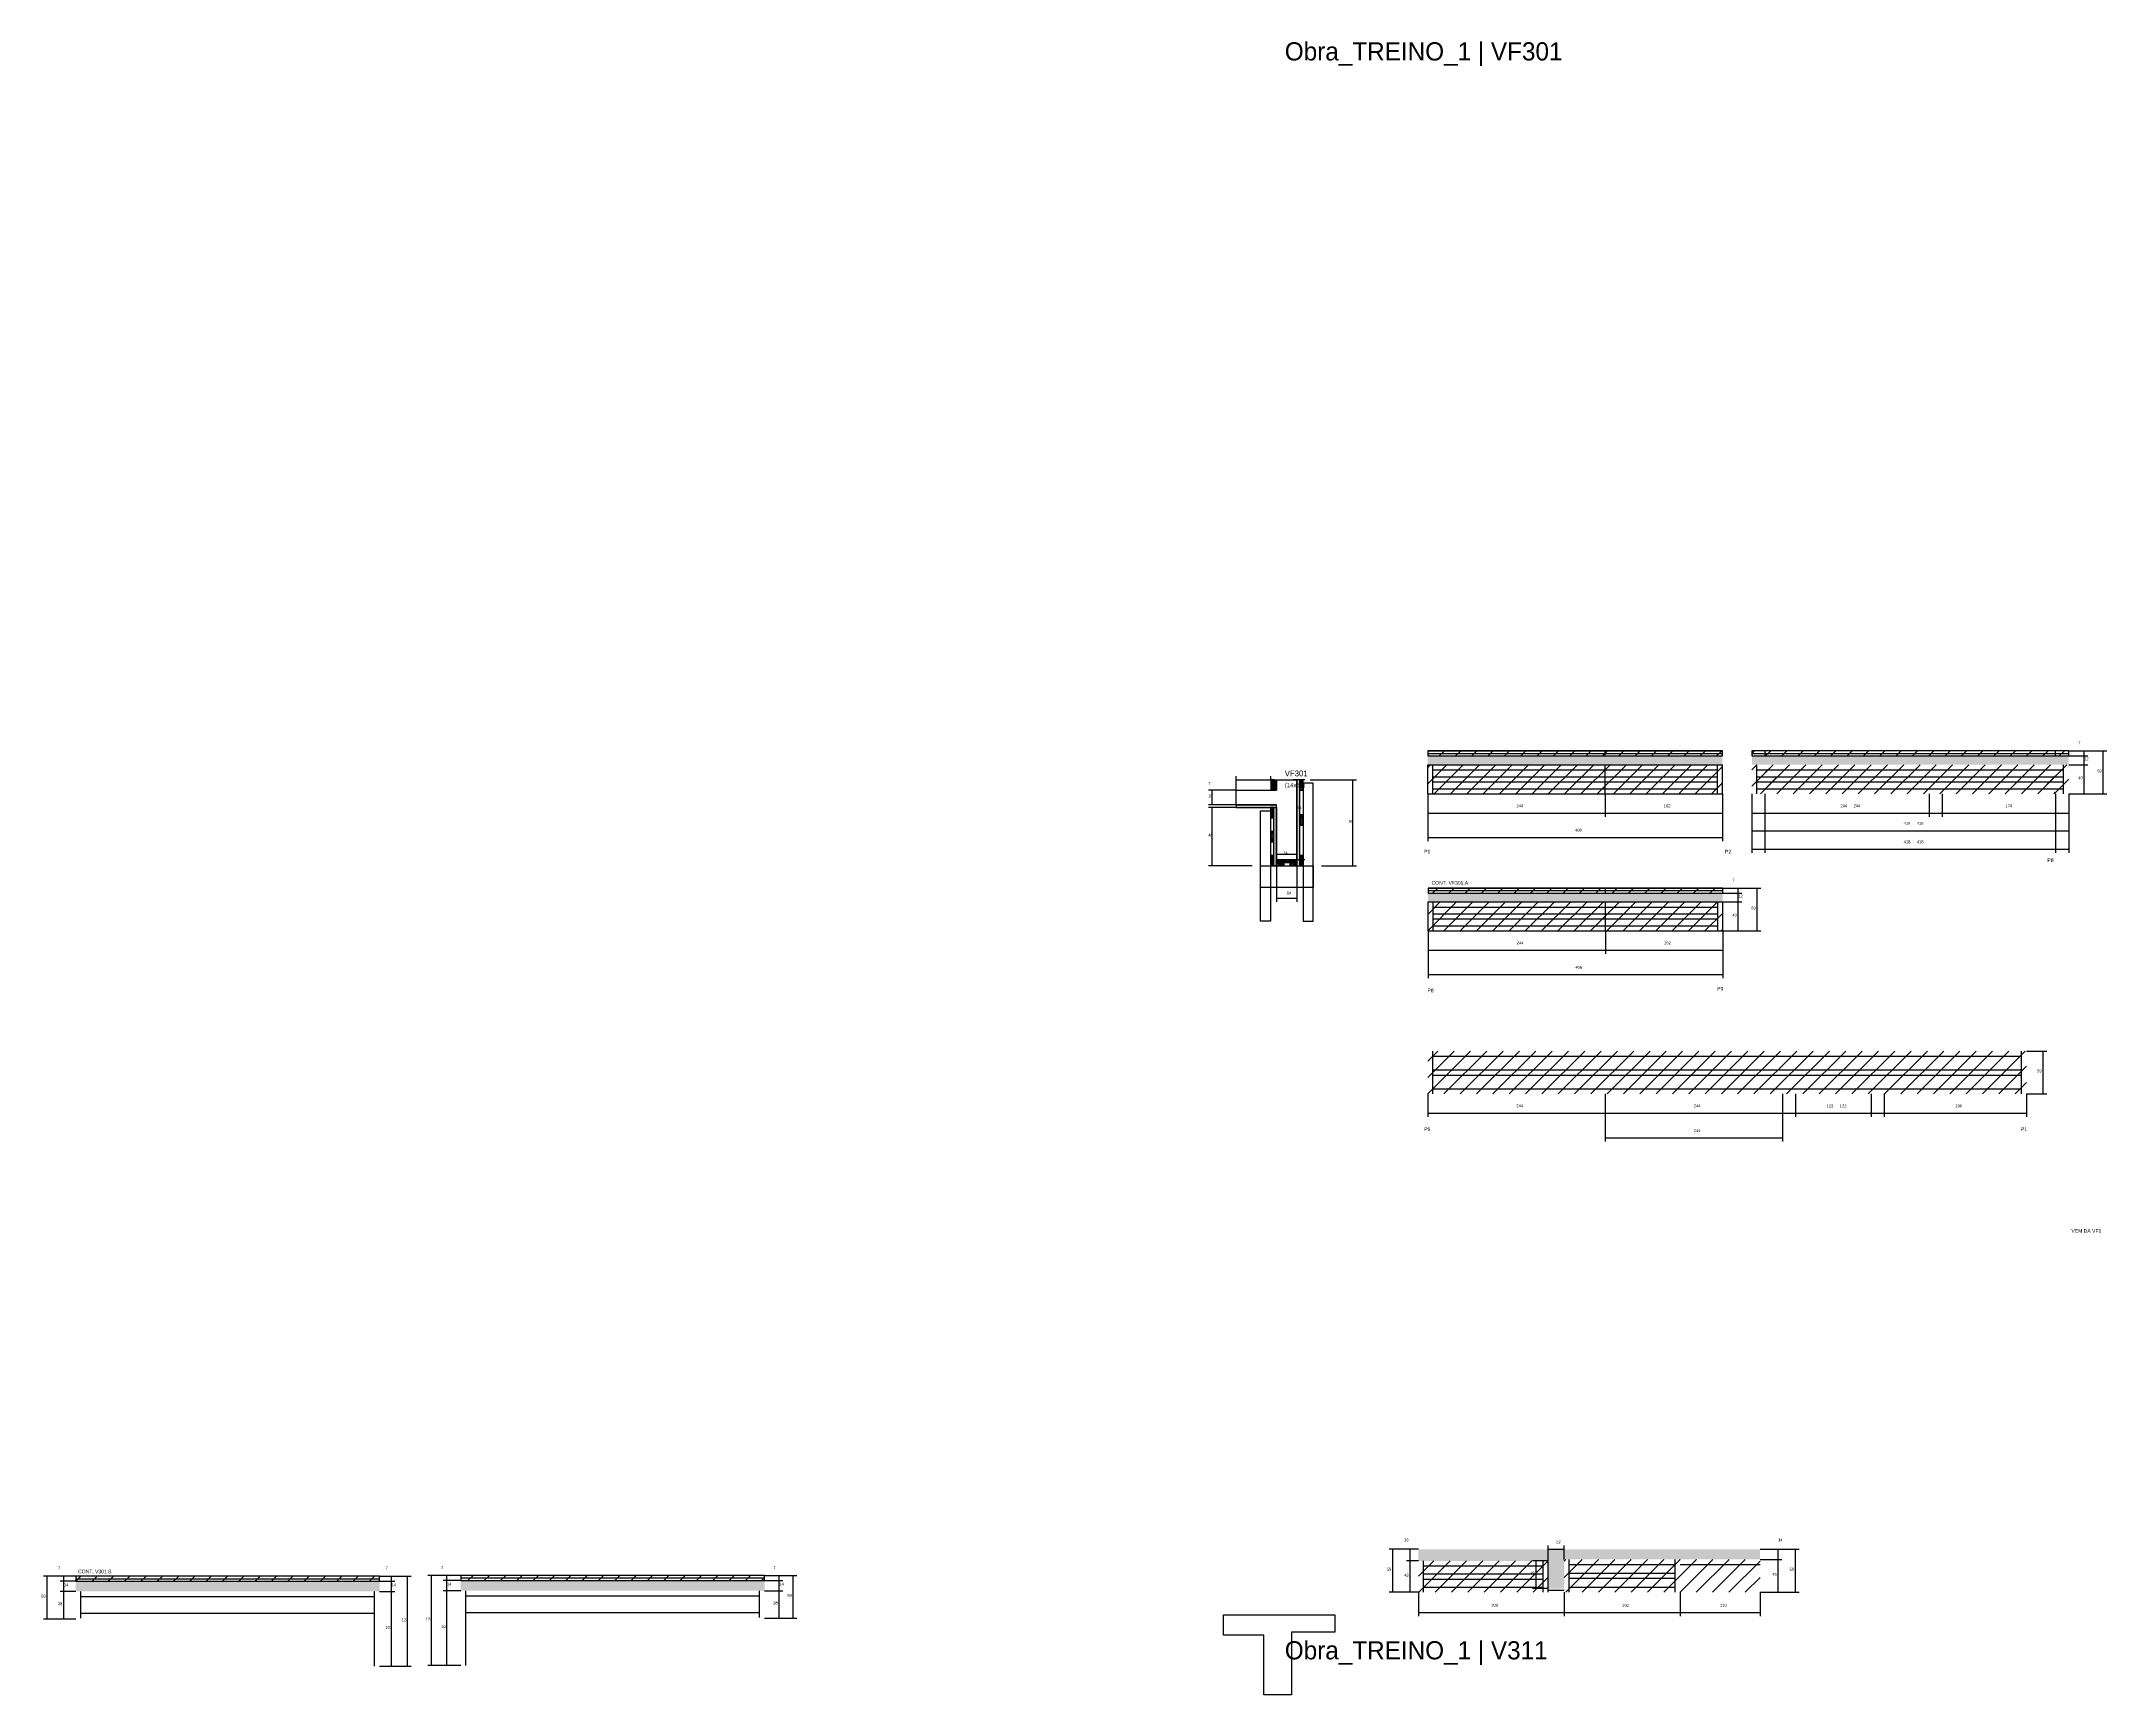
# Model space of a CAD drawing. Header units: metres. Extents: x -65046 to 21926, y -45195 to 1016.
# Drawn here: x -1711 to 1131, y -1259 to 1016 of the extents above; entities that cross this region are included whole.
import ezdxf

# ---------------------------------------------------------------- set-up
doc = ezdxf.new("R2010")
doc.units = ezdxf.units.M
for name, color, linetype in [('CONCRETO', 251, 'Continuous'), ('COTA', 241, 'Continuous'), ('Hachura', 253, 'Continuous'), ('LABEL_ID', 3, 'Continuous'), ('Madeira', 126, 'Continuous'), ('NOMENCLATURA', 7, 'Continuous'), ('Painéis', 200, 'Continuous'), ('REAPROVEITAMENTO', 251, 'Continuous'), ('SARR_2.2x7', 40, 'Continuous'), ('SARR_3.5x7', 81, 'Continuous'), ('SARR_EDITAR', 141, 'Continuous'), ('Texto Seção', 7, 'Continuous')]:
    doc.layers.add(name, color=color, linetype=linetype)

msp = doc.modelspace()

# ---------------------------------------------------------------- hatches: boundary and pattern name
at = {"layer": 'COTA'}
h = msp.add_hatch(dxfattribs=at)
h.set_pattern_fill('AR-CONC', scale=0.03)
h.paths.add_polyline_path([(602.2, 33), (196.7, 33), (196.7, 33), (196.7, 21), (196.7, 21), (602.2, 21), (602.2, 21), (602.2, 33)])
h = msp.add_hatch(dxfattribs=at)
h.set_pattern_fill('AR-CONC', scale=0.03)
h.paths.add_polyline_path([(1060.7, 21), (1060.7, 33), (1060.7, 33), (642.7, 33), (642.7, 33), (642.7, 21), (642.7, 21), (1060.7, 21)])
h = msp.add_hatch(dxfattribs=at)
h.set_pattern_fill('AR-CONC', scale=0.03)
h.paths.add_polyline_path([(1078.7, 21), (1078.7, 33), (1078.7, 33), (660.7, 33), (660.7, 33), (660.7, 21), (660.7, 21), (1078.7, 21)])
h = msp.add_hatch(dxfattribs=at)
h.set_pattern_fill('AR-CONC', scale=0.03)
h.paths.add_polyline_path([(602.7, -155.8), (197.2, -155.8), (197.2, -155.8), (197.2, -167.8), (197.2, -167.8), (602.7, -167.8), (602.7, -167.8), (602.7, -155.8)])
h = msp.add_hatch(dxfattribs=at)
h.set_pattern_fill('AR-CONC', scale=0.03)
h.paths.add_polyline_path([(384.5, -1112.5), (384.5, -1072.5), (384.5, -1072.5), (654, -1072.5), (654, -1072.5), (654, -1058.5), (654, -1058.5), (184, -1058.5), (184, -1058.5), (184, -1074.5), (184, -1074.5), (362.5, -1074.5), (362.5, -1074.5), (362.5, -1112.5), (362.5, -1112.5), (384.5, -1112.5)])
h = msp.add_hatch(dxfattribs=at)
h.set_pattern_fill('AR-CONC', scale=0.03)
h.paths.add_polyline_path([(-1245.7, -1102.5), (-1663.7, -1102.5), (-1663.7, -1102.5), (-1663.7, -1116.5), (-1663.7, -1116.5), (-1245.7, -1116.5), (-1245.7, -1116.5), (-1245.7, -1102.5)])
h = msp.add_hatch(dxfattribs=at)
h.set_pattern_fill('AR-CONC', scale=0.03)
h.paths.add_polyline_path([(-1133.9, -1101.5), (-715.9, -1101.5), (-715.9, -1101.5), (-715.9, -1115.5), (-715.9, -1115.5), (-1133.9, -1115.5), (-1133.9, -1115.5), (-1133.9, -1101.5)])
at = {"layer": 'Hachura'}
h = msp.add_hatch(dxfattribs=at)
h.set_pattern_fill('ANSI31', scale=0.5)
h.paths.add_polyline_path([(-19.2, -14), (-14.8, -14), (-14.8, -14), (-14.8, 0), (-14.8, 0), (-19.2, 0), (-19.2, 0), (-19.2, -14)])
h = msp.add_hatch(color=8, dxfattribs=at)
h.dxf.hatch_style = 1
h.paths.add_polyline_path([(-14.8, 0), (-11.2, 0), (-11.2, 0), (-11.2, -14), (-11.2, -14), (-14.8, -14), (-14.8, -14), (-14.8, 0)])
h = msp.add_hatch(color=8, dxfattribs=at)
h.dxf.hatch_style = 1
h.paths.add_polyline_path([(20.8, 0), (16.8, 0), (16.8, 0), (16.8, -118), (16.8, -118), (20.8, -118), (20.8, -118), (20.8, 0)])
h = msp.add_hatch(dxfattribs=at)
h.set_pattern_fill('ANSI31', scale=0.5)
h.paths.add_polyline_path([(20.8, -14), (25.2, -14), (25.2, -14), (25.2, 0), (25.2, 0), (20.8, 0), (20.8, 0), (20.8, -14)])
h = msp.add_hatch(color=8, dxfattribs=at)
h.dxf.hatch_style = 1
h.paths.add_polyline_path([(-11.2, -38), (-11.2, -34), (-11.2, -34), (-66.8, -34), (-66.8, -34), (-66.8, -38), (-66.8, -38), (-11.2, -38)])
h = msp.add_hatch(dxfattribs=at)
h.set_pattern_fill('ANSI31', scale=0.5)
h.paths.add_polyline_path([(-19.6, -52), (-15.2, -52), (-15.2, -52), (-15.2, -38), (-15.2, -38), (-19.6, -38), (-19.6, -38), (-19.6, -52)])
h = msp.add_hatch(color=8, dxfattribs=at)
h.dxf.hatch_style = 1
h.paths.add_polyline_path([(-11.2, -38), (-15.2, -38), (-15.2, -38), (-15.2, -118), (-15.2, -118), (-11.2, -118), (-11.2, -118), (-11.2, -38)])
h = msp.add_hatch(dxfattribs=at)
h.set_pattern_fill('ANSI31', scale=0.5)
h.paths.add_polyline_path([(20.8, -62), (25.2, -62), (25.2, -62), (25.2, -48), (25.2, -48), (20.8, -48), (20.8, -48), (20.8, -62)])
h = msp.add_hatch(dxfattribs=at)
h.set_pattern_fill('ANSI31', scale=0.5)
h.paths.add_polyline_path([(-19.6, -85), (-15.2, -85), (-15.2, -85), (-15.2, -71), (-15.2, -71), (-19.6, -71), (-19.6, -71), (-19.6, -85)])
h = msp.add_hatch(dxfattribs=at)
h.set_pattern_fill('ANSI31', scale=0.5)
h.paths.add_polyline_path([(-19.6, -118), (-15.2, -118), (-15.2, -118), (-15.2, -104), (-15.2, -104), (-19.6, -104), (-19.6, -104), (-19.6, -118)])
h = msp.add_hatch(color=8, dxfattribs=at)
h.dxf.hatch_style = 1
h.paths.add_polyline_path([(16.8, -113.6), (16.8, -110), (16.8, -110), (-11.2, -110), (-11.2, -110), (-11.2, -113.6), (-11.2, -113.6), (16.8, -113.6)])
h = msp.add_hatch(dxfattribs=at)
h.set_pattern_fill('ANSI31', scale=0.5)
h.paths.add_polyline_path([(-11.2, -118), (-11.2, -113.6), (-11.2, -113.6), (-1.2, -113.6), (-1.2, -113.6), (-1.2, -118), (-1.2, -118), (-11.2, -118)])
h = msp.add_hatch(dxfattribs=at)
h.set_pattern_fill('ANSI31', scale=0.5)
h.paths.add_polyline_path([(16.8, -118), (16.8, -113.6), (16.8, -113.6), (6.8, -113.6), (6.8, -113.6), (6.8, -118), (6.8, -118), (16.8, -118)])
h = msp.add_hatch(dxfattribs=at)
h.set_pattern_fill('ANSI31', scale=0.5)
h.paths.add_polyline_path([(20.8, -118), (25.2, -118), (25.2, -118), (25.2, -104), (25.2, -104), (20.8, -104), (20.8, -104), (20.8, -118)])
at = {"layer": 'REAPROVEITAMENTO'}
h = msp.add_hatch(dxfattribs=at)
h.set_pattern_fill('ANSI31', scale=5)
h.paths.add_polyline_path([(196.7, 40), (196.7, 33), (196.7, 33), (602.2, 33), (602.2, 33), (602.2, 40), (602.2, 40), (196.7, 40)])
h = msp.add_hatch(dxfattribs=at)
h.set_pattern_fill('ANSI31', scale=5)
h.paths.add_polyline_path([(642.7, 40), (642.7, 33), (642.7, 33), (1060.7, 33), (1060.7, 33), (1060.7, 40), (1060.7, 40), (642.7, 40)])
h = msp.add_hatch(dxfattribs=at)
h.set_pattern_fill('ANSI31', scale=5)
h.paths.add_polyline_path([(660.7, 40), (660.7, 33), (660.7, 33), (1078.7, 33), (1078.7, 33), (1078.7, 40), (1078.7, 40), (660.7, 40)])
h = msp.add_hatch(dxfattribs=at)
h.set_pattern_fill('ANSI31', scale=5)
h.paths.add_polyline_path([(196.7, 21), (196.7, -19), (196.7, -19), (602.2, -19), (602.2, -19), (602.2, 21), (602.2, 21), (196.7, 21)])
h = msp.add_hatch(dxfattribs=at)
h.set_pattern_fill('ANSI31', scale=5)
h.paths.add_polyline_path([(642.7, 21), (642.7, -19), (642.7, -19), (1060.7, -19), (1060.7, -19), (1060.7, 21), (1060.7, 21), (642.7, 21)])
h = msp.add_hatch(dxfattribs=at)
h.set_pattern_fill('ANSI31', scale=5)
h.paths.add_polyline_path([(660.7, 21), (660.7, -19), (660.7, -19), (1078.7, -19), (1078.7, -19), (1078.7, 21), (1078.7, 21), (660.7, 21)])
h = msp.add_hatch(dxfattribs=at)
h.set_pattern_fill('ANSI31', scale=5)
h.paths.add_polyline_path([(197.2, -148.8), (197.2, -155.8), (197.2, -155.8), (602.7, -155.8), (602.7, -155.8), (602.7, -148.8), (602.7, -148.8), (197.2, -148.8)])
h = msp.add_hatch(dxfattribs=at)
h.set_pattern_fill('ANSI31', scale=5)
h.paths.add_polyline_path([(197.2, -167.8), (197.2, -207.8), (197.2, -207.8), (602.7, -207.8), (602.7, -207.8), (602.7, -167.8), (602.7, -167.8), (197.2, -167.8)])
h = msp.add_hatch(dxfattribs=at)
h.set_pattern_fill('ANSI31', scale=5)
h.paths.add_polyline_path([(196.7, -373), (196.7, -432), (196.7, -432), (1002.7, -432), (1002.7, -432), (1002.7, -373), (1002.7, -373), (196.7, -373)])
h = msp.add_hatch(dxfattribs=at)
h.set_pattern_fill('ANSI31', scale=5)
h.paths.add_polyline_path([(214.7, -373), (214.7, -432), (214.7, -432), (1020.7, -432), (1020.7, -432), (1020.7, -373), (1020.7, -373), (214.7, -373)])
h = msp.add_hatch(dxfattribs=at)
h.set_pattern_fill('ANSI31', scale=5)
h.paths.add_polyline_path([(362.5, -1117.5), (362.5, -1074.5), (362.5, -1074.5), (184, -1074.5), (184, -1074.5), (184, -1117.5), (184, -1117.5), (362.5, -1117.5)])
h = msp.add_hatch(dxfattribs=at)
h.set_pattern_fill('ANSI31', scale=5)
h.paths.add_polyline_path([(654, -1117.5), (654, -1072.5), (654, -1072.5), (384.5, -1072.5), (384.5, -1072.5), (384.5, -1117.5), (384.5, -1117.5), (654, -1117.5)])
h = msp.add_hatch(dxfattribs=at)
h.set_pattern_fill('ANSI31', scale=5)
h.paths.add_polyline_path([(-1663.7, -1095.5), (-1663.7, -1102.5), (-1663.7, -1102.5), (-1407.2, -1102.5), (-1407.2, -1102.5), (-1407.2, -1095.5), (-1407.2, -1095.5), (-1663.7, -1095.5)])
h = msp.add_hatch(dxfattribs=at)
h.set_pattern_fill('ANSI31', scale=5)
h.paths.add_polyline_path([(-1407.2, -1095.5), (-1407.2, -1102.5), (-1407.2, -1102.5), (-1245.7, -1102.5), (-1245.7, -1102.5), (-1245.7, -1095.5), (-1245.7, -1095.5), (-1407.2, -1095.5)])
h = msp.add_hatch(dxfattribs=at)
h.set_pattern_fill('ANSI31', scale=5)
h.paths.add_polyline_path([(-1133.9, -1094.5), (-1133.9, -1101.5), (-1133.9, -1101.5), (-877.4, -1101.5), (-877.4, -1101.5), (-877.4, -1094.5), (-877.4, -1094.5), (-1133.9, -1094.5)])
h = msp.add_hatch(dxfattribs=at)
h.set_pattern_fill('ANSI31', scale=5)
h.paths.add_polyline_path([(-877.4, -1094.5), (-877.4, -1101.5), (-877.4, -1101.5), (-715.9, -1101.5), (-715.9, -1101.5), (-715.9, -1094.5), (-715.9, -1094.5), (-877.4, -1094.5)])

# ---------------------------------------------------------------- linework, layer by layer
at = {"layer": 'CONCRETO'}
for points in [[(-66.8, -34), (-66.8, -14), (-11.2, -14), (-11.2, 0), (16.8, 0), (16.8, -110), (-11.2, -110), (-11.2, -34)], [(-84.5, -1176.6), (-84.5, -1148.6), (69.1, -1148.6), (69.1, -1172.6), (9.1, -1172.6), (9.1, -1258.6), (-28.9, -1258.6), (-28.9, -1176.6)]]:
    msp.add_lwpolyline(points, close=True, dxfattribs=at)
at = {"layer": 'COTA'}
for p, q in [((1078.7, 40), (1105, 40)), ((1078.7, 40), (1131, 40)), ((1078.7, 33), (1105, 33)), ((1078.7, 33), (1105, 33)), ((1100, 33), (1100, 40)), ((1100, 21), (1100, 33)), ((1126, -19), (1126, 40)), ((-66.8, -14), (-66.8, 5)), ((-66.8, 0), (-19.2, 0)), ((-19.2, 0), (-19.2, 5)), ((27.8, 0), (11.8, 0)), ((16.8, -110), (16.8, 0)), ((34.8, 0), (98.6, 0)), ((93.6, -118), (93.6, 0)), ((1078.7, 21), (1105, 21)), ((1078.7, 21), (1105, 21)), ((1100, -19), (1100, 21)), ((-66.8, -14), (-104.9, -14)), ((-99.9, -34), (-99.9, -14)), ((196.7, -19), (196.7, -50.6)), ((196.7, -19), (196.7, -84.1)), ((440.7, -19), (440.7, -50.6)), ((440.7, -19), (440.7, -50.6)), ((602.2, -19), (602.2, -50.6)), ((602.2, -19), (602.2, -84.1)), ((642.7, -19), (642.7, -50.6)), ((642.7, -19), (642.7, -74.8)), ((642.7, -19), (642.7, -100.2)), ((660.7, -19), (660.7, -50.6)), ((660.7, -19), (660.7, -74.8)), ((660.7, -19), (660.7, -100.2)), ((886.7, -19), (886.7, -50.6)), ((904.7, -19), (904.7, -50.6)), ((904.7, -19), (904.7, -50.6)), ((1060.7, -19), (1060.7, -74.8)), ((1060.7, -19), (1060.7, -100.2)), ((1078.7, -19), (1105, -19)), ((1078.7, -19), (1131, -19)), ((1078.7, -19), (1078.7, -50.6)), ((1078.7, -19), (1078.7, -74.8)), ((1078.7, -19), (1078.7, -100.2)), ((-66.8, -34), (-104.9, -34)), ((-66.8, -38), (-104.9, -38)), ((-99.9, -118), (-99.9, -38)), ((196.7, -45.6), (440.7, -45.6)), ((440.7, -45.6), (602.2, -45.6)), ((642.7, -45.6), (886.7, -45.6)), ((660.7, -45.6), (904.7, -45.6)), ((904.7, -45.6), (1078.7, -45.6)), ((196.7, -79.1), (602.2, -79.1)), ((642.7, -69.8), (1060.7, -69.8)), ((660.7, -69.8), (1078.7, -69.8)), ((-11.2, -118), (-11.2, -97)), ((-11.2, -102), (16.8, -102)), ((27.8, -110), (11.8, -110)), ((16.8, -118), (16.8, -97)), ((642.7, -95.2), (1060.7, -95.2)), ((660.7, -95.2), (1078.7, -95.2)), ((-44.8, -118), (-104.9, -118)), ((-11.2, -118), (-11.2, -167.7)), ((16.8, -118), (16.8, -167.7)), ((50.4, -118), (98.6, -118)), ((-11.2, -162.7), (16.8, -162.7)), ((602.7, -148.8), (629, -148.8)), ((602.7, -148.8), (655, -148.8)), ((602.7, -155.8), (629, -155.8)), ((602.7, -155.8), (629, -155.8)), ((602.7, -167.8), (629, -167.8)), ((602.7, -167.8), (629, -167.8)), ((624, -155.8), (624, -148.8)), ((624, -167.8), (624, -155.8)), ((624, -207.8), (624, -167.8)), ((650, -207.8), (650, -148.8)), ((197.2, -207.8), (197.2, -239.3)), ((197.2, -207.8), (197.2, -272.9)), ((441.2, -207.8), (441.2, -239.3)), ((441.2, -207.8), (441.2, -239.3)), ((602.7, -207.8), (602.7, -239.3)), ((602.7, -207.8), (602.7, -272.9)), ((602.7, -207.8), (629, -207.8)), ((602.7, -207.8), (655, -207.8)), ((197.2, -234.3), (441.2, -234.3)), ((441.2, -234.3), (602.7, -234.3)), ((197.2, -267.9), (602.7, -267.9)), ((1020.7, -373), (1048.5, -373)), ((1043.5, -432), (1043.5, -373)), ((196.7, -432), (196.7, -463.5)), ((440.7, -432), (440.7, -463.5)), ((440.7, -432), (440.7, -463.5)), ((440.7, -432), (440.7, -497.6)), ((684.7, -432), (684.7, -463.5)), ((684.7, -432), (684.7, -497.6)), ((684.7, -432), (684.7, -463.5)), ((702.7, -432), (702.7, -463.5)), ((806.7, -432), (806.7, -463.5)), ((824.7, -432), (824.7, -463.5)), ((824.7, -432), (824.7, -463.5)), ((1020.7, -432), (1048.5, -432)), ((1020.7, -432), (1020.7, -463.5)), ((196.7, -458.5), (440.7, -458.5)), ((440.7, -458.5), (684.7, -458.5)), ((684.7, -458.5), (806.7, -458.5)), ((702.7, -458.5), (824.7, -458.5)), ((824.7, -458.5), (1020.7, -458.5)), ((440.7, -492.6), (684.7, -492.6)), ((184, -1058.5), (143.6, -1058.5)), ((148.6, -1117.5), (148.6, -1058.5)), ((184, -1058.5), (167.4, -1058.5)), ((184, -1074.5), (167.4, -1074.5)), ((184, -1074.5), (167.4, -1074.5)), ((172.4, -1074.5), (172.4, -1058.5)), ((172.4, -1117.5), (172.4, -1074.5)), ((362.5, -1074.5), (341, -1074.5)), ((346, -1112.5), (346, -1074.5)), ((362.5, -1074.5), (362.5, -1053.5)), ((362.5, -1058.5), (384.5, -1058.5)), ((384.5, -1072.5), (384.5, -1053.5)), ((654, -1058.5), (683.9, -1058.5)), ((654, -1058.5), (707.7, -1058.5)), ((654, -1072.5), (683.9, -1072.5)), ((654, -1072.5), (683.9, -1072.5)), ((678.9, -1072.5), (678.9, -1058.5)), ((678.9, -1117.5), (678.9, -1072.5)), ((702.7, -1117.5), (702.7, -1058.5)), ((184, -1117.5), (143.6, -1117.5)), ((184, -1117.5), (167.4, -1117.5)), ((184, -1117.5), (184, -1150.7)), ((362.5, -1112.5), (341, -1112.5)), ((384.5, -1117.5), (384.5, -1150.7)), ((384.5, -1117.5), (384.5, -1150.7)), ((544, -1117.5), (544, -1150.7)), ((544, -1117.5), (544, -1150.7)), ((654, -1117.5), (683.9, -1117.5)), ((654, -1117.5), (707.7, -1117.5)), ((654, -1117.5), (654, -1150.7)), ((184, -1145.7), (384.5, -1145.7)), ((384.5, -1145.7), (544, -1145.7)), ((544, -1145.7), (654, -1145.7))]:
    msp.add_line(p, q, dxfattribs=at)
at = {"layer": 'Madeira'}
for points in [[(-19.2, -14), (-14.8, -14), (-14.8, 0), (-19.2, 0)], [(20.8, -14), (25.2, -14), (25.2, 0), (20.8, 0)], [(-19.6, -52), (-15.2, -52), (-15.2, -38), (-19.6, -38)], [(20.8, -62), (25.2, -62), (25.2, -48), (20.8, -48)], [(-19.6, -85), (-15.2, -85), (-15.2, -71), (-19.6, -71)], [(-19.6, -118), (-15.2, -118), (-15.2, -104), (-19.6, -104)], [(-11.2, -118), (-11.2, -113.6), (-1.2, -113.6), (-1.2, -118)], [(16.8, -118), (16.8, -113.6), (6.8, -113.6), (6.8, -118)], [(20.8, -118), (25.2, -118), (25.2, -104), (20.8, -104)]]:
    msp.add_lwpolyline(points, close=True, dxfattribs=at)
at = {"layer": 'Painéis'}
for p, q in [((196.7, 40), (602.2, 40)), ((196.7, 33), (602.2, 33)), ((440.7, 33), (440.7, 40)), ((602.2, 33), (602.2, 40)), ((196.7, 21), (602.2, 21)), ((196.7, -19), (196.7, 21)), ((440.7, -19), (440.7, 21)), ((602.2, -19), (602.2, 21)), ((196.7, -19), (602.2, -19)), ((-66.8, -34), (-11.2, -34)), ((-11.2, -110), (16.8, -110)), ((197.2, -148.8), (602.7, -148.8)), ((197.2, -155.8), (602.7, -155.8)), ((197.2, -167.8), (602.7, -167.8)), ((197.2, -207.8), (197.2, -167.8)), ((441.2, -155.8), (441.2, -148.8)), ((441.2, -207.8), (441.2, -167.8)), ((602.7, -155.8), (602.7, -148.8)), ((602.7, -207.8), (602.7, -167.8)), ((197.2, -207.8), (602.7, -207.8)), ((-1663.7, -1095.5), (-1708.2, -1095.5)), ((-1703.2, -1154.5), (-1703.2, -1095.5)), ((-1663.7, -1095.5), (-1685.1, -1095.5)), ((-1663.7, -1102.5), (-1685.1, -1102.5)), ((-1663.7, -1102.5), (-1685.1, -1102.5)), ((-1680.1, -1102.5), (-1680.1, -1095.5)), ((-1680.1, -1116.5), (-1680.1, -1102.5)), ((-1245.7, -1095.5), (-1202.3, -1095.5)), ((-1245.7, -1095.5), (-1224.4, -1095.5)), ((-1245.7, -1102.5), (-1224.4, -1102.5)), ((-1245.7, -1102.5), (-1224.4, -1102.5)), ((-1229.4, -1102.5), (-1229.4, -1095.5)), ((-1229.4, -1116.5), (-1229.4, -1102.5)), ((-1207.3, -1219.5), (-1207.3, -1095.5)), ((-1133.9, -1094.5), (-1179.1, -1094.5)), ((-1174.1, -1218.5), (-1174.1, -1094.5)), ((-1133.9, -1094.5), (-1157.9, -1094.5)), ((-1133.9, -1101.5), (-1157.9, -1101.5)), ((-1133.9, -1101.5), (-1157.9, -1101.5)), ((-1152.9, -1101.5), (-1152.9, -1094.5)), ((-1152.9, -1115.5), (-1152.9, -1101.5)), ((-715.9, -1094.5), (-671.5, -1094.5)), ((-715.9, -1094.5), (-690.6, -1094.5)), ((-715.9, -1101.5), (-690.6, -1101.5)), ((-715.9, -1101.5), (-690.6, -1101.5)), ((-695.6, -1101.5), (-695.6, -1094.5)), ((-695.6, -1115.5), (-695.6, -1101.5)), ((-676.5, -1153.5), (-676.5, -1094.5)), ((-1663.7, -1116.5), (-1685.1, -1116.5)), ((-1663.7, -1116.5), (-1685.1, -1116.5)), ((-1680.1, -1154.5), (-1680.1, -1116.5)), ((-1245.7, -1116.5), (-1224.4, -1116.5)), ((-1245.7, -1116.5), (-1224.4, -1116.5)), ((-1229.4, -1219.5), (-1229.4, -1116.5)), ((-1133.9, -1115.5), (-1157.9, -1115.5)), ((-1133.9, -1115.5), (-1157.9, -1115.5)), ((-1152.9, -1218.5), (-1152.9, -1115.5)), ((-715.9, -1115.5), (-690.6, -1115.5)), ((-715.9, -1115.5), (-690.6, -1115.5)), ((-695.6, -1153.5), (-695.6, -1115.5)), ((-1663.7, -1154.5), (-1708.2, -1154.5)), ((-1663.7, -1154.5), (-1685.1, -1154.5)), ((-715.9, -1153.5), (-690.6, -1153.5)), ((-715.9, -1153.5), (-671.5, -1153.5)), ((-1245.7, -1219.5), (-1224.4, -1219.5)), ((-1245.7, -1219.5), (-1202.3, -1219.5)), ((-1133.9, -1218.5), (-1179.1, -1218.5)), ((-1133.9, -1218.5), (-1157.9, -1218.5))]:
    msp.add_line(p, q, dxfattribs=at)
for points in [[(196.7, 33), (602.2, 33), (602.2, 40), (196.7, 40)], [(642.7, 33), (1060.7, 33), (1060.7, 40), (642.7, 40)], [(660.7, 33), (1078.7, 33), (1078.7, 40), (660.7, 40)], [(-14.8, 0), (-11.2, 0), (-11.2, -14), (-14.8, -14)], [(20.8, 0), (16.8, 0), (16.8, -118), (20.8, -118)], [(-11.2, -38), (-11.2, -34), (-66.8, -34), (-66.8, -38)], [(-15.2, -38), (-11.2, -38), (-11.2, -118), (-15.2, -118)], [(16.8, -113.6), (16.8, -110), (-11.2, -110), (-11.2, -113.6)], [(197.2, -155.8), (602.7, -155.8), (602.7, -148.8), (197.2, -148.8)], [(-1663.7, -1102.5), (-1245.7, -1102.5), (-1245.7, -1095.5), (-1663.7, -1095.5)], [(-1133.9, -1101.5), (-715.9, -1101.5), (-715.9, -1094.5), (-1133.9, -1094.5)]]:
    msp.add_lwpolyline(points, close=True, dxfattribs=at)
at = {"layer": 'SARR_2.2x7'}
for p, q in [((196.7, 36.5), (440.7, 36.5)), ((440.7, 36.5), (602.2, 36.5)), ((642.7, 36.5), (886.7, 36.5)), ((660.7, 36.5), (904.7, 36.5)), ((904.7, 36.5), (1078.7, 36.5)), ((203.7, -19), (203.7, 21)), ((203.7, 14), (440.7, 14)), ((203.7, 4.5), (440.7, 4.5)), ((440.7, 14), (595.3, 14)), ((440.7, 4.5), (595.3, 4.5)), ((595.3, -19), (595.3, 21)), ((649.6, -19), (649.6, 21)), ((649.6, 14), (886.7, 14)), ((649.6, 4.5), (886.7, 4.5)), ((667.6, 14), (904.7, 14)), ((667.6, 4.5), (904.7, 4.5)), ((904.7, 14), (1071.7, 14)), ((904.7, 4.5), (1071.7, 4.5)), ((1071.7, -19), (1071.7, 21)), ((203.7, -2.5), (440.7, -2.5)), ((203.7, -12), (440.7, -12)), ((440.7, -2.5), (595.3, -2.5)), ((440.7, -12), (595.3, -12)), ((649.6, -2.5), (886.7, -2.5)), ((649.6, -12), (886.7, -12)), ((667.6, -2.5), (904.7, -2.5)), ((667.6, -12), (904.7, -12)), ((904.7, -2.5), (1071.7, -2.5)), ((904.7, -12), (1071.7, -12)), ((197.2, -152.3), (441.2, -152.3)), ((204.1, -207.8), (204.1, -167.8)), ((441.2, -152.3), (602.7, -152.3)), ((595.7, -207.8), (595.7, -167.8)), ((204.1, -174.8), (441.2, -174.8)), ((204.1, -184.3), (441.2, -184.3)), ((204.1, -191.3), (441.2, -191.3)), ((441.2, -174.8), (595.7, -174.8)), ((441.2, -184.3), (595.7, -184.3)), ((441.2, -191.3), (595.7, -191.3)), ((204.1, -200.8), (441.2, -200.8)), ((441.2, -200.8), (595.7, -200.8)), ((203.7, -432), (203.7, -373)), ((203.7, -380), (440.7, -380)), ((440.7, -380), (684.7, -380)), ((684.7, -380), (806.7, -380)), ((702.7, -380), (824.7, -380)), ((824.7, -380), (1013.8, -380)), ((1013.8, -432), (1013.8, -373)), ((203.7, -399), (440.7, -399)), ((203.7, -406), (440.7, -406)), ((203.7, -425), (440.7, -425)), ((440.7, -399), (684.7, -399)), ((440.7, -406), (684.7, -406)), ((440.7, -425), (684.7, -425)), ((684.7, -399), (806.7, -399)), ((684.7, -406), (806.7, -406)), ((684.7, -425), (806.7, -425)), ((702.7, -399), (824.7, -399)), ((702.7, -406), (824.7, -406)), ((702.7, -425), (824.7, -425)), ((824.7, -399), (1013.8, -399)), ((824.7, -406), (1013.8, -406)), ((824.7, -425), (1013.8, -425)), ((190.9, -1117.5), (190.9, -1074.5)), ((355.5, -1117.5), (355.5, -1074.5)), ((362.5, -1117.5), (362.5, -1074.5)), ((391.4, -1117.5), (391.4, -1072.5)), ((391.4, -1079.5), (537, -1079.5)), ((537, -1117.5), (537, -1072.5)), ((544, -1079.5), (654, -1079.5)), ((-1663.7, -1099), (-1407.2, -1099)), ((-1407.2, -1099), (-1245.7, -1099)), ((-1133.9, -1098), (-877.4, -1098)), ((-877.4, -1098), (-715.9, -1098)), ((190.9, -1081.5), (355.5, -1081.5)), ((190.9, -1092.5), (355.5, -1092.5)), ((190.9, -1099.5), (355.5, -1099.5)), ((391.4, -1091.5), (537, -1091.5)), ((391.4, -1098.5), (537, -1098.5)), ((-1656.8, -1153.5), (-1656.8, -1116.5)), ((-1656.8, -1123.5), (-1419.7, -1123.5)), ((-1419.7, -1123.5), (-1252.7, -1123.5)), ((-1252.7, -1219.5), (-1252.7, -1116.5)), ((-1127, -1218.5), (-1127, -1115.5)), ((-1127, -1122.5), (-960, -1122.5)), ((-959.9, -1122.5), (-722.9, -1122.5)), ((-722.9, -1152.5), (-722.9, -1115.5)), ((190.9, -1110.5), (355.5, -1110.5)), ((391.4, -1110.5), (537, -1110.5)), ((-1656.8, -1146.5), (-1419.7, -1146.5)), ((-1419.7, -1146.5), (-1252.7, -1146.5)), ((-1127, -1145.5), (-960, -1145.5)), ((-959.9, -1145.5), (-722.9, -1145.5))]:
    msp.add_line(p, q, dxfattribs=at)
at = {"layer": 'SARR_3.5x7'}
for points in [[(39.2, -4.4), (25.2, -4.4), (25.2, -194.5), (39.2, -194.5)], [(-33.6, -42.4), (-19.6, -42.4), (-19.6, -194.5), (-33.6, -194.5)], [(-33.6, -118), (39.2, -118), (39.2, -148), (-33.6, -148)]]:
    msp.add_lwpolyline(points, close=True, dxfattribs=at)
at = {"layer": 'SARR_EDITAR'}
msp.add_line((362.5, -1115), (384.5, -1115), dxfattribs=at)

# ---------------------------------------------------------------- texts
at = {"layer": 'COTA'}
for s, p in [('7', (1091.9, 48.8)), ('12', (1100, 27)), ('40', (1091.9, 1)), ('59', (1117.9, 10.5)), ('7', (-105.4, -7)), ('10', (-105.4, -24)), ('55', (16.8, -40)), ('59', (88.1, -59)), ('244', (318.7, -37.5)), ('162', (521.5, -37.5)), ('244', (764.7, -37.5)), ('244', (782.7, -37.5)), ('174', (991.7, -37.5)), ('40', (-105.4, -78)), ('406', (399.5, -71)), ('418', (851.7, -61.7)), ('418', (851.7, -87.1)), ('418', (869.7, -61.7)), ('418', (869.7, -87.1)), ('14', (-2.2, -102)), ('7', (615.9, -139.9)), ('14', (2.8, -157.2)), ('12', (624, -161.8)), ('40', (615.9, -187.8)), ('59', (641.9, -178.3)), ('244', (319.2, -226.3)), ('162', (521.9, -226.2)), ('406', (399.9, -259.8)), ('59', (1035.3, -402.5)), ('244', (318.7, -450.5)), ('244', (562.7, -450.5)), ('122', (745.7, -450.5)), ('122', (763.7, -450.5)), ('196', (922.7, -450.4)), ('244', (562.7, -484.5)), ('16', (164.3, -1047.5)), ('22', (373.5, -1050.5)), ('14', (678.9, -1047.4)), ('59', (140.5, -1088)), ('43', (164.2, -1096)), ('38', (337.8, -1093.5)), ('45', (670.7, -1095)), ('59', (694.6, -1088)), ('200', (284.2, -1137.6)), ('160', (464.2, -1137.6)), ('110', (599, -1137.6))]:
    msp.add_text(s, height=4, dxfattribs=at).set_placement(p)
at = {"layer": 'LABEL_ID'}
for s, p in [('Obra_TREINO_1 | VF301', (0, 990)), ('Obra_TREINO_1 | V311', (0, -1210))]:
    msp.add_text(s, height=25, dxfattribs=at).set_placement(p)
at = {"layer": 'NOMENCLATURA'}
for s, p in [('P1', (191.8, -101.1)), ('P2', (605.8, -101.1)), ('P8', (1049.4, -112.8)), ('P8', (196.3, -292.2)), ('P9', (594.9, -289.8)), ('P9', (191.8, -482.9)), ('P1', (1013, -482.9))]:
    msp.add_text(s, height=5, dxfattribs=at).set_placement(p)
at = {"layer": 'Painéis'}
for s, p in [('7', (-1688.2, -1086.6)), ('14', (-1680.1, -1109.5)), ('7', (-1237.5, -1086.6)), ('14', (-1229.4, -1109.5)), ('7', (-1161, -1085.6)), ('14', (-1152.9, -1108.5)), ('7', (-703.7, -1085.6)), ('14', (-695.6, -1108.5)), ('59', (-1711.3, -1125)), ('38', (-1688.3, -1135.5)), ('38', (-703.8, -1134.5)), ('59', (-684.6, -1124)), ('103', (-1237.6, -1168)), ('124', (-1215.4, -1157.5)), ('124', (-1182.2, -1156.5)), ('103', (-1161.2, -1167))]:
    msp.add_text(s, height=4, dxfattribs=at).set_placement(p)
at = {"layer": 'Texto Seção'}
for s, height, p in [('VF301', 8, (0, 5)), ('(14x55)', 6, (0, -10)), ('CONT. VF301.A', 5, (202, -144.1)), ('VEM DA VF1', 5, (1082.5, -623)), ('CONT. V301.B', 5, (-1660.5, -1091.6))]:
    msp.add_text(s, height=height, dxfattribs=at).set_placement(p)

doc.saveas('drawing.dxf')
